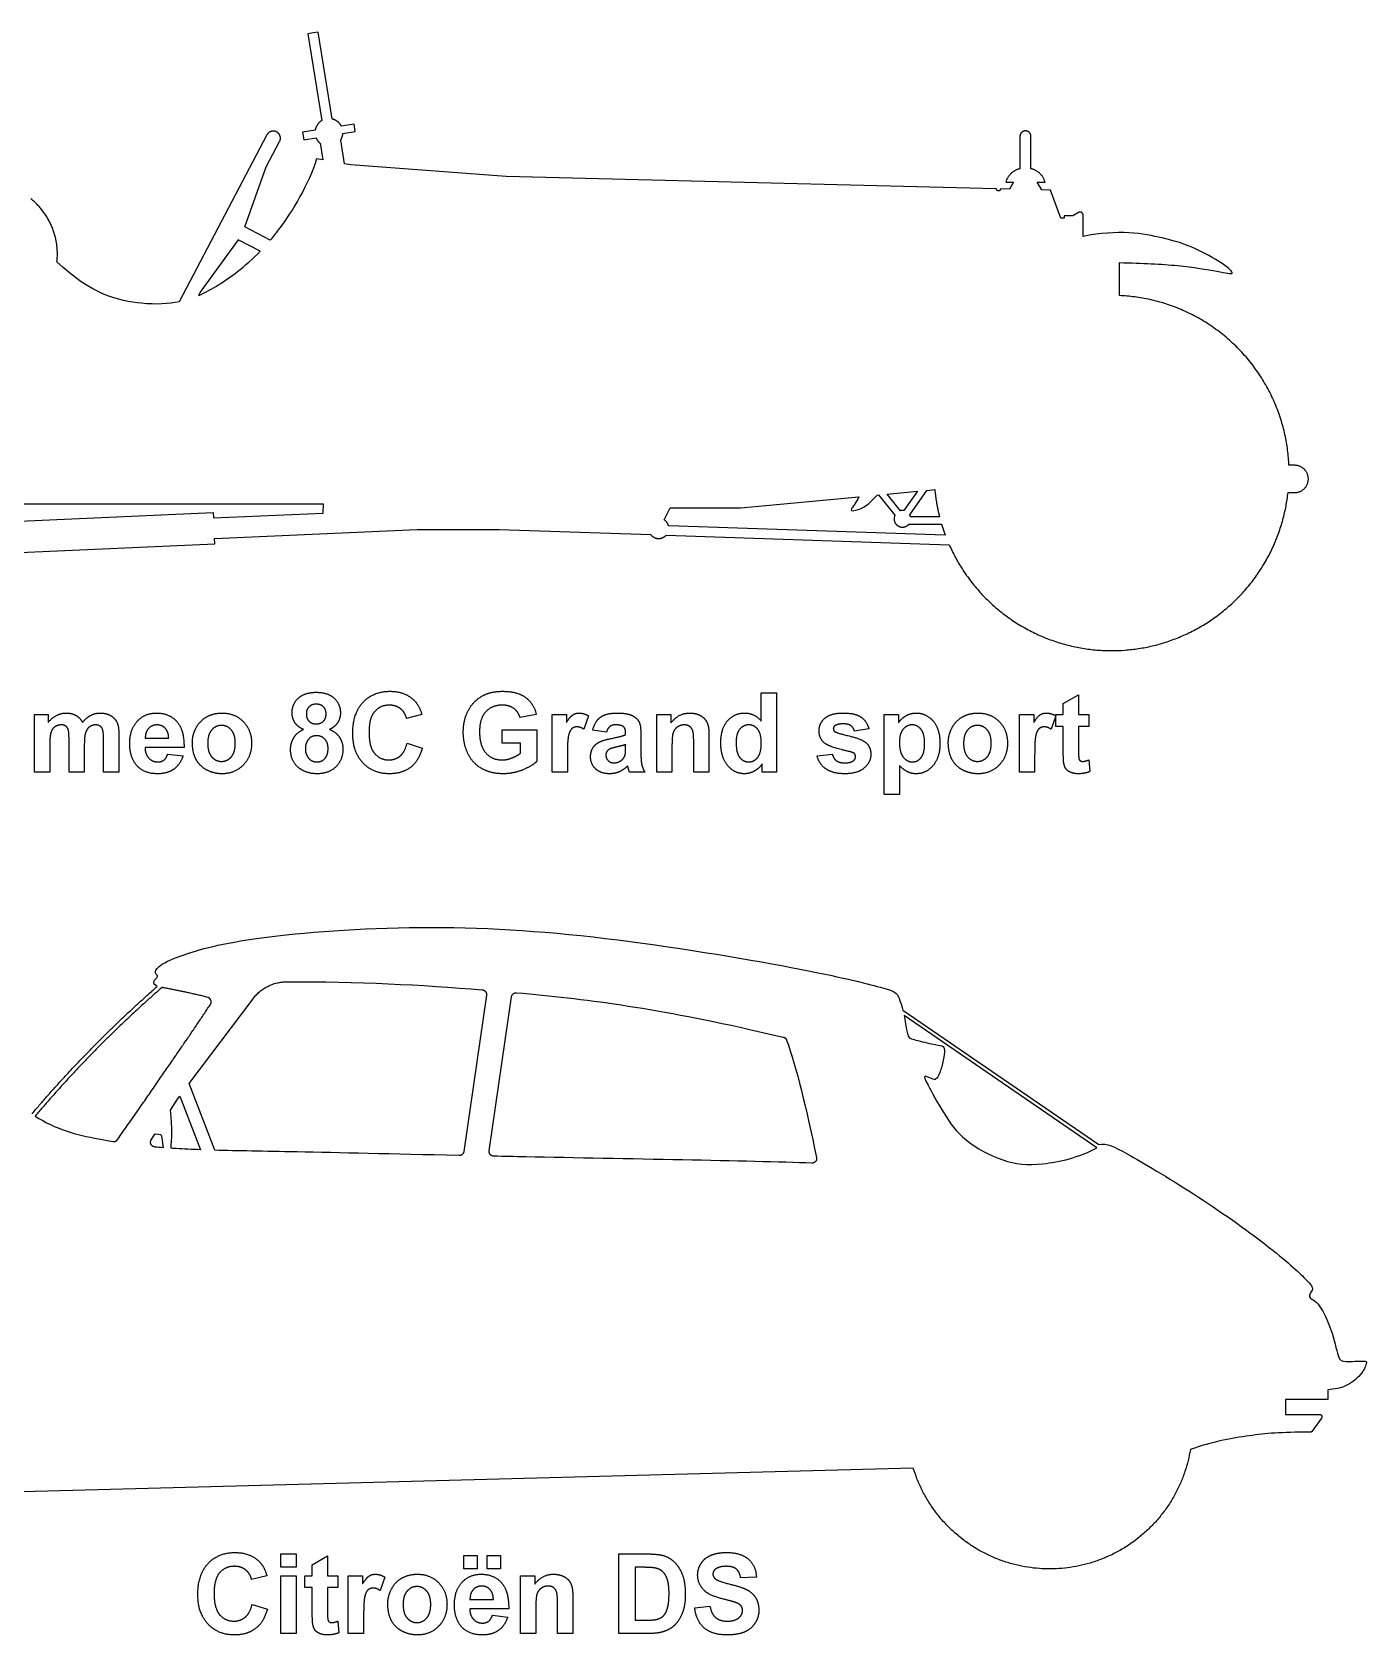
# Model space of a CAD drawing. Header units: millimetres. Extents: x -155 to 163, y -128 to 149.
# Drawn here: x 114.8 to 160.4, y 76.4 to 131.2 of the extents above; entities that cross this region are included whole.
import ezdxf

# ---------------------------------------------------------------- set-up
doc = ezdxf.new("R2010")
doc.units = ezdxf.units.MM
doc.header["$MEASUREMENT"] = 0
doc.layers.add('Layer 03', color=5, linetype='Continuous')

msp = doc.modelspace()

# ---------------------------------------------------------------- linework, layer by layer
at = {"layer": 'Layer 03'}
for p, q in [((124.376, 131.206), (124.2, 131.178)), ((124.2, 131.178), (124.674, 128.208)), ((124.552, 131.234), (124.376, 131.206)), ((125.026, 128.264), (124.552, 131.234)), ((122.8, 127.72), (119.794, 122.012)), ((124.449, 127.875), (124.015, 127.806)), ((124.015, 127.806), (124.056, 127.555)), ((125.777, 128.087), (125.343, 128.018)), ((125.396, 127.769), (125.817, 127.836)), ((125.817, 127.836), (125.777, 128.087)), ((122.773, 126.622), (123.232, 127.493)), ((124.056, 127.555), (124.477, 127.622)), ((124.618, 127.43), (124.708, 126.864)), ((125.451, 126.733), (125.322, 127.542)), ((148.556, 127.667), (148.556, 126.562)), ((148.933, 126.562), (148.933, 127.667)), ((122.048, 124.571), (122.773, 126.622)), ((124.708, 126.864), (124.499, 126.9)), ((125.67, 126.694), (125.451, 126.733)), ((130.978, 126.296), (125.67, 126.694)), ((147.748, 125.879), (130.978, 126.296)), ((148.075, 126.105), (148.339, 126.105)), ((148.339, 126.105), (148.199, 125.868)), ((149.307, 125.841), (149.151, 126.105)), ((149.151, 126.105), (149.414, 126.105)), ((148.199, 125.868), (147.896, 125.876)), ((149.606, 125.833), (149.307, 125.841)), ((149.954, 124.876), (149.606, 125.833)), ((150.564, 125.064), (150.36, 124.946)), ((150.72, 124.241), (150.72, 124.974)), ((122.91, 124.117), (122.048, 124.571)), ((150.068, 124.876), (149.954, 124.876)), ((150.36, 124.946), (150.068, 124.946)), ((150.068, 124.946), (150.068, 124.876)), ((121.818, 124.134), (120.537, 122.376)), ((122.57, 123.738), (121.818, 124.134)), ((151.963, 122.225), (151.965, 123.35)), ((120.537, 122.376), (120.459, 122.228)), ((157.954, 116.422), (157.758, 116.422)), ((124.729, 115.097), (108.422, 115.097)), ((124.727, 114.79), (124.729, 115.097)), ((139.006, 114.971), (143.044, 115.347)), ((143.668, 115.405), (143.713, 115.409)), ((143.713, 115.409), (144.279, 114.712)), ((144.013, 115.437), (145.047, 115.533)), ((144.473, 114.87), (144.013, 115.437)), ((145.047, 115.533), (144.584, 114.874)), ((144.789, 114.73), (145.374, 115.564)), ((145.374, 115.564), (145.645, 115.589)), ((157.727, 115.488), (157.954, 115.488)), ((110.84, 114.352), (120.963, 114.804)), ((120.963, 114.804), (120.971, 114.622)), ((120.971, 114.622), (124.727, 114.79)), ((136.381, 114.563), (136.588, 114.971)), ((136.588, 114.971), (139.006, 114.971)), ((145.805, 114.665), (144.815, 114.665)), ((121.003, 113.92), (127.941, 114.23)), ((127.941, 114.23), (130.739, 114.23)), ((130.739, 114.23), (135.925, 114.052)), ((136.457, 114.034), (146.138, 113.702)), ((146.003, 114.031), (136.535, 114.356)), ((144.764, 114.415), (145.874, 114.415)), ((110.888, 113.285), (121.011, 113.738)), ((121.011, 113.738), (121.003, 113.92)), ((139.709, 107.679), (139.709, 108.644)), ((139.709, 108.644), (140.232, 108.644)), ((140.232, 108.644), (140.232, 105.927)), ((150.039, 108.273), (150.562, 108.577)), ((150.562, 108.577), (150.562, 107.902)), ((150.039, 107.902), (150.039, 108.273)), ((114.847, 105.927), (114.847, 107.902)), ((114.847, 107.902), (115.32, 107.902)), ((115.32, 107.902), (115.32, 107.634)), ((128.097, 107.902), (127.574, 107.767)), ((132.013, 107.902), (131.456, 107.8)), ((132.553, 105.927), (132.553, 107.902)), ((132.553, 107.902), (133.042, 107.902)), ((133.042, 107.902), (133.042, 107.623)), ((133.802, 107.853), (133.641, 107.395)), ((136.131, 105.927), (136.131, 107.902)), ((136.131, 107.902), (136.62, 107.902)), ((136.62, 107.902), (136.62, 107.614)), ((143.389, 107.412), (142.899, 107.328)), ((143.912, 105.167), (143.912, 107.902)), ((143.912, 107.902), (144.401, 107.902)), ((144.401, 107.902), (144.401, 107.614)), ((148.536, 105.927), (148.536, 107.902)), ((148.536, 107.902), (149.026, 107.902)), ((149.026, 107.902), (149.026, 107.623)), ((149.785, 107.853), (149.625, 107.395)), ((149.785, 107.496), (149.785, 107.902)), ((149.785, 107.902), (150.039, 107.902)), ((150.039, 107.496), (149.785, 107.496)), ((150.039, 106.626), (150.039, 107.496)), ((150.562, 107.902), (150.916, 107.902)), ((150.916, 107.496), (150.562, 107.496)), ((150.562, 107.496), (150.562, 106.681)), ((150.916, 107.902), (150.916, 107.496)), ((115.371, 106.887), (115.371, 105.927)), ((116.029, 105.927), (116.029, 107.009)), ((116.552, 106.876), (116.552, 105.927)), ((117.21, 105.927), (117.21, 107.056)), ((117.734, 107.193), (117.734, 105.927)), ((118.637, 107.091), (119.438, 107.091)), ((127.591, 106.923), (128.114, 106.754)), ((130.848, 106.923), (130.848, 107.378)), ((130.848, 107.378), (132.03, 107.378)), ((131.473, 106.923), (130.848, 106.923)), ((131.473, 106.579), (131.473, 106.923)), ((132.03, 107.378), (132.03, 106.3)), ((134.409, 107.294), (133.937, 107.361)), ((135.068, 107.21), (135.068, 107.263)), ((135.068, 106.768), (135.068, 106.872)), ((135.591, 107.189), (135.591, 106.578)), ((137.397, 105.927), (137.397, 106.935)), ((137.92, 107.158), (137.92, 105.927)), ((119.962, 106.771), (118.628, 106.771)), ((119.405, 106.551), (119.928, 106.484)), ((133.076, 106.538), (133.076, 105.927)), ((136.654, 106.822), (136.654, 105.927)), ((141.616, 106.484), (142.14, 106.551)), ((149.06, 106.538), (149.06, 105.927)), ((150.908, 106.348), (150.95, 105.952)), ((115.371, 105.927), (114.847, 105.927)), ((116.552, 105.927), (116.029, 105.927)), ((117.734, 105.927), (117.21, 105.927)), ((133.076, 105.927), (132.553, 105.927)), ((135.726, 105.927), (135.203, 105.927)), ((136.654, 105.927), (136.131, 105.927)), ((137.92, 105.927), (137.397, 105.927)), ((139.743, 105.927), (139.743, 106.215)), ((140.232, 105.927), (139.743, 105.927)), ((144.435, 106.162), (144.435, 105.167)), ((149.06, 105.927), (148.536, 105.927)), ((144.435, 105.167), (143.912, 105.167)), ((119.235, 98.566), (119.209, 98.571)), ((120.139, 95.281), (122.322, 98.185)), ((130.308, 98.308), (129.533, 92.961)), ((130.403, 92.982), (131.167, 98.253)), ((144.547, 97.799), (151.257, 93.2)), ((151.182, 93.091), (144.591, 97.608)), ((139.301, 97.137), (140.46, 96.876)), ((119.738, 94.748), (119.817, 94.853)), ((119.817, 94.853), (120.525, 93.02)), ((121.018, 93.005), (120.139, 95.281)), ((119.498, 94.376), (119.738, 94.748)), ((118.844, 93.361), (118.976, 93.565)), ((159.092, 84.477), (157.636, 84.477)), ((157.636, 84.477), (157.636, 83.973)), ((159.092, 84.817), (159.092, 84.477)), ((157.636, 83.973), (158.806, 83.973)), ((158.871, 83.848), (158.558, 83.401)), ((144.908, 82.137), (109.821, 81.198)), ((123.27, 78.745), (123.27, 79.201)), ((123.27, 79.201), (123.793, 79.201)), ((123.793, 79.201), (123.793, 78.745)), ((124.35, 78.83), (124.873, 79.133)), ((124.873, 79.133), (124.873, 78.458)), ((129.532, 78.695), (129.532, 79.15)), ((129.532, 79.15), (129.988, 79.15)), ((129.988, 79.15), (129.988, 78.695)), ((130.333, 78.695), (130.333, 79.15)), ((130.333, 79.15), (130.789, 79.15)), ((130.789, 79.15), (130.789, 78.695)), ((134.832, 76.483), (134.832, 79.201)), ((134.832, 79.201), (135.835, 79.201)), ((122.797, 78.458), (122.274, 78.323)), ((123.793, 78.745), (123.27, 78.745)), ((123.27, 76.483), (123.27, 78.458)), ((123.27, 78.458), (123.793, 78.458)), ((123.793, 78.458), (123.793, 76.483)), ((124.097, 78.053), (124.097, 78.458)), ((124.097, 78.458), (124.35, 78.458)), ((124.35, 78.458), (124.35, 78.83)), ((124.873, 78.458), (125.228, 78.458)), ((125.228, 78.458), (125.228, 78.053)), ((125.582, 76.483), (125.582, 78.458)), ((125.582, 78.458), (126.072, 78.458)), ((126.072, 78.458), (126.072, 78.179)), ((126.831, 78.409), (126.671, 77.951)), ((129.988, 78.695), (129.532, 78.695)), ((130.789, 78.695), (130.333, 78.695)), ((131.473, 76.483), (131.473, 78.458)), ((131.473, 78.458), (131.962, 78.458)), ((131.962, 78.458), (131.962, 78.17)), ((135.636, 78.745), (135.389, 78.745)), ((135.389, 78.745), (135.389, 76.939)), ((139.541, 78.408), (139.001, 78.391)), ((124.35, 78.053), (124.097, 78.053)), ((124.35, 77.183), (124.35, 78.053)), ((125.228, 78.053), (124.873, 78.053)), ((124.873, 78.053), (124.873, 77.238)), ((122.291, 77.479), (122.814, 77.31)), ((131.068, 77.327), (129.734, 77.327)), ((129.744, 77.648), (130.545, 77.648)), ((131.996, 77.378), (131.996, 76.483)), ((132.739, 76.483), (132.739, 77.492)), ((133.262, 77.714), (133.262, 76.483)), ((137.431, 77.361), (137.954, 77.412)), ((125.219, 76.905), (125.262, 76.509)), ((126.106, 77.094), (126.106, 76.483)), ((130.511, 77.108), (131.034, 77.04)), ((135.389, 76.939), (135.799, 76.939)), ((123.793, 76.483), (123.27, 76.483)), ((126.106, 76.483), (125.582, 76.483)), ((131.996, 76.483), (131.473, 76.483)), ((133.262, 76.483), (132.739, 76.483)), ((135.864, 76.483), (134.832, 76.483))]:
    msp.add_line(p, q, dxfattribs=at)
for points, weights in [([(125.343, 128.018), (125.242, 128.215), (125.026, 128.264)], [1, 0.907035419889, 1]), ([(124.674, 128.208), (124.484, 128.094), (124.449, 127.875)], [1, 0.907035419889, 1]), ([(125.322, 127.542), (125.388, 127.646), (125.396, 127.769)], [1, 0.968208579283, 1]), ([(124.477, 127.622), (124.522, 127.508), (124.618, 127.43)], [1, 0.968208579282, 1]), ([(148.556, 126.562), (148.177, 126.48), (148.075, 126.105)], [1, 0.854234242443, 1]), ([(149.414, 126.105), (149.313, 126.48), (148.933, 126.562)], [1, 0.854234242443, 1]), ([(115.616, 123.384), (115.758, 124.704), (114.723, 125.535)], [1, 0.877022616604, 1]), ([(157.758, 116.422), (157.517, 121.976), (151.963, 122.225)], [1, 0.737625094565, 1]), ([(145.645, 115.589), (145.689, 115.121), (145.805, 114.665)], [1, 0.997018972968, 1]), ([(136.535, 114.356), (136.499, 114.49), (136.381, 114.563)], [1, 0.928980000604, 1]), ([(144.584, 114.874), (144.528, 114.883), (144.473, 114.87)], [1, 0.981141188193, 1]), ([(144.815, 114.665), (144.806, 114.699), (144.789, 114.73)], [1, 0.99255604427, 1]), ([(145.874, 114.415), (145.932, 114.221), (146.003, 114.031)], [1, 0.999443456986, 1]), ([(122.322, 98.185), (122.752, 98.758), (123.469, 98.763)], [1, 0.896143162024, 1]), ([(114.763, 94.25), (116.743, 96.59), (119.049, 98.608)], [1, 0.997214966444, 1]), ([(119.209, 98.571), (116.874, 96.537), (114.873, 94.174)], [1, 0.997138794149, 1]), ([(131.167, 98.253), (131.189, 98.404), (131.34, 98.39)], [1, 0.725911223169, 1]), ([(140.46, 96.876), (140.546, 96.856), (140.575, 96.773)], [1, 0.8753114062, 1]), ([(117.528, 93.301), (117.628, 93.284), (117.686, 93.367)], [1, 0.845477848783, 1]), ([(129.533, 92.961), (129.513, 92.821), (129.371, 92.824)], [1, 0.749038016133, 1]), ([(158.558, 83.401), (158.534, 83.367), (158.493, 83.367)], [1, 0.887245122111, 1])]:
    msp.add_rational_spline(points, weights, degree=2, dxfattribs=at)
for points, weights, knots in [([(123.232, 127.493), (123.346, 127.709), (123.13, 127.822), (122.914, 127.936), (122.8, 127.72)], [1, 0.707106781199, 1, 0.707106781199, 1], [1870.049369, 1870.049369, 1870.049369, 1871.660071, 1871.660071, 1873.270774, 1873.270774, 1873.270774]), ([(148.933, 127.667), (148.933, 127.856), (148.745, 127.856), (148.556, 127.856), (148.556, 127.667)], [1, 0.707106781187, 1, 0.707106781187, 1], [2527.270397, 2527.270397, 2527.270397, 2528.514375, 2528.514375, 2529.758352, 2529.758352, 2529.758352]), ([(147.896, 125.876), (147.895, 125.801), (147.82, 125.803), (147.746, 125.805), (147.748, 125.879)], [1, 0.707106781187, 1, 0.707106781187, 1], [2540.8696678, 2540.8696678, 2540.8696678, 2541.3599091, 2541.3599091, 2541.8501504, 2541.8501504, 2541.8501504]), ([(150.72, 124.974), (150.72, 125.034), (150.668, 125.064), (150.616, 125.094), (150.564, 125.064)], [1, 0.866025400304, 1, 0.866025400304, 1], [2507.8522641, 2507.8522641, 2507.8522641, 2508.3094431, 2508.3094431, 2508.7666221, 2508.7666221, 2508.7666221]), ([(157.954, 115.488), (158.422, 115.488), (158.422, 115.955), (158.422, 116.422), (157.954, 116.422)], [1, 0.707106848938, 1, 0.707106848938, 1], [2414.24851, 2414.24851, 2414.24851, 2417.331601, 2417.331601, 2420.414691, 2420.414691, 2420.414691]), ([(146.138, 113.702), (148.019, 109.448), (152.617, 110.157), (157.214, 110.865), (157.727, 115.488)], [1, 0.793875488507, 1, 0.793875488507, 1], [2346.569733, 2346.569733, 2346.569733, 2379.931176, 2379.931176, 2413.292619, 2413.292619, 2413.292619]), ([(144.279, 114.712), (144.172, 114.481), (144.389, 114.348), (144.606, 114.215), (144.764, 114.415)], [1, 0.746314688153, 1, 0.746314688153, 1], [545.580647, 545.580647, 545.580647, 547.33034, 547.33034, 549.080034, 549.080034, 549.080034]), ([(135.925, 114.052), (136.025, 113.925), (136.187, 113.919), (136.349, 113.914), (136.457, 114.034)], [1, 0.906411110763, 1, 0.906411110763, 1], [2303.316023, 2303.316023, 2303.316023, 2304.590262, 2304.590262, 2305.8645, 2305.8645, 2305.8645]), ([(120.865, 97.988), (120.911, 98.057), (120.881, 98.134), (120.852, 98.211), (120.772, 98.232)], [1, 0.888540731561, 1, 0.888540731561, 1], [325.639624, 325.639624, 325.639624, 326.592907, 326.592907, 327.54619, 327.54619, 327.54619]), ([(130.162, 98.491), (130.231, 98.485), (130.275, 98.431), (130.318, 98.377), (130.308, 98.308)], [1, 0.917710225831, 1, 0.917710225831, 1], [563.462251, 563.462251, 563.462251, 564.279288, 564.279288, 565.096326, 565.096326, 565.096326]), ([(118.964, 93.115), (118.874, 93.123), (118.835, 93.204), (118.795, 93.285), (118.844, 93.361)], [1, 0.87136803048, 1, 0.87136803048, 1], [-36.964195, -36.964195, -36.964195, -35.93857, -35.93857, -34.912945, -34.912945, -34.912945]), ([(130.558, 92.799), (130.486, 92.801), (130.44, 92.856), (130.393, 92.911), (130.403, 92.982)], [1, 0.911649575917, 1, 0.911649575917, 1], [336.085831, 336.085831, 336.085831, 336.932863, 336.932863, 337.779895, 337.779895, 337.779895]), ([(141.599, 92.756), (141.614, 92.679), (141.564, 92.62), (141.514, 92.561), (141.436, 92.564)], [1, 0.899540161251, 1, 0.899540161251, 1], [297.818074, 297.818074, 297.818074, 298.722235, 298.722235, 299.626397, 299.626397, 299.626397]), ([(158.806, 83.973), (158.854, 83.973), (158.877, 83.93), (158.899, 83.887), (158.871, 83.848)], [1, 0.854911870673, 1, 0.854911870673, 1], [3025.189684, 3025.189684, 3025.189684, 3025.735099, 3025.735099, 3026.280515, 3026.280515, 3026.280515]), ([(154.386, 82.772), (153.754, 78.96), (149.898, 78.701), (146.043, 78.443), (144.908, 82.137)], [1, 0.783945830768, 1, 0.783945830768, 1], [2062.128522, 2062.128522, 2062.128522, 2102.971031, 2102.971031, 2143.81354, 2143.81354, 2143.81354])]:
    msp.add_rational_spline(points, weights, degree=2, knots=knots, dxfattribs=at)
for points, knots in [([(124.499, 126.9), (124.232, 126.039), (123.578, 124.952), (123.001, 124.226), (122.91, 124.117)], [1840.841492, 1840.841492, 1840.841492, 1840.841492, 1850.783072, 1852.679148, 1852.679148, 1852.679148, 1852.679148]), ([(151.965, 123.35), (152.762, 123.335), (154.026, 123.275), (155.44, 123.034), (155.966, 122.914), (155.59, 123.275), (154.688, 123.787), (153.732, 124.175), (151.9, 124.501), (150.72, 124.241)], [2463.800715, 2463.800715, 2463.800715, 2463.800715, 2469.671559, 2475.542403, 2481.413247, 2487.284091, 2493.154934, 2499.025778, 2504.769939, 2504.769939, 2504.769939, 2504.769939]), ([(119.794, 122.012), (119.424, 121.933), (118.405, 121.881), (116.771, 122.261), (115.616, 123.384)], [1900.382138, 1900.382138, 1900.382138, 1900.382138, 1907.061954, 1917.003533, 1917.003533, 1917.003533, 1917.003533]), ([(120.459, 122.228), (120.921, 122.427), (121.642, 122.899), (122.307, 123.467), (122.57, 123.738)], [133.069864, 133.069864, 133.069864, 133.069864, 142.075457, 147.716966, 147.716966, 147.716966, 147.716966]), ([(119.049, 98.608), (118.939, 98.645), (118.905, 98.806), (119.059, 98.906), (119.073, 98.98), (118.959, 99.04), (119.006, 99.267), (119.702, 99.642), (121.987, 100.3), (128.032, 100.761), (134.177, 100.391), (141.502, 99.163), (144.187, 98.488), (144.358, 98.374), (144.494, 98.033), (144.547, 97.799)], [2691.762515, 2691.762515, 2691.762515, 2691.762515, 2704.967935, 2718.173355, 2731.378774, 2744.584194, 2757.789614, 2770.995033, 2784.200453, 2797.405872, 2810.611292, 2823.816712, 2837.022131, 2850.227551, 2860.977073, 2860.977073, 2860.977073, 2860.977073]), ([(114.873, 94.174), (115.547, 93.72), (116.441, 93.497), (117.364, 93.329), (117.528, 93.301)], [375.899463, 375.899463, 375.899463, 375.899463, 408.039416, 414.849786, 414.849786, 414.849786, 414.849786]), ([(118.976, 93.565), (119.172, 93.556), (119.197, 93.538), (119.209, 93.311), (119.251, 93.09)], [-33.394406, -33.394406, -33.394406, -33.394406, -31.270739, -29.147072, -29.147072, -29.147072, -29.147072]), ([(151.257, 93.2), (151.536, 93.253), (152.044, 92.996), (154.463, 91.586), (157.213, 89.646), (158.523, 88.441), (158.589, 88.255), (158.479, 88.124), (158.436, 87.982), (158.567, 87.894), (158.796, 87.763), (159.223, 86.91), (159.464, 85.812), (159.596, 85.768), (160.427, 85.812), (160.427, 85.757), (160.274, 85.331), (159.672, 84.883), (159.333, 84.839), (159.092, 84.817)], [2911.803456, 2911.803456, 2911.803456, 2911.803456, 2916.4285, 2921.871252, 2927.314004, 2932.756756, 2938.199508, 2943.64226, 2949.085012, 2954.527764, 2959.970516, 2965.413268, 2970.85602, 2976.298772, 2981.741524, 2987.184276, 2992.627028, 2998.06978, 3003.512531, 3003.512531, 3003.512531, 3003.512531]), ([(120.525, 93.02), (120.23, 93.031), (119.893, 93.046), (119.577, 93.066), (119.519, 93.07)], [115.977181, 115.977181, 115.977181, 115.977181, 124.545714, 126.4899, 126.4899, 126.4899, 126.4899]), ([(129.371, 92.824), (127.047, 92.874), (123.831, 92.953), (121.787, 92.983), (121.018, 93.005)], [427.782549, 427.782549, 427.782549, 427.782549, 453.751227, 474.46599, 474.46599, 474.46599, 474.46599]), ([(141.436, 92.564), (139.324, 92.638), (134.539, 92.718), (130.911, 92.792), (130.558, 92.799)], [299.626397, 299.626397, 299.626397, 299.626397, 332.425023, 336.085831, 336.085831, 336.085831, 336.085831]), ([(158.493, 83.367), (157.449, 83.365), (156.509, 83.282), (155.113, 83.036), (154.386, 82.772)], [2035.9325, 2035.9325, 2035.9325, 2035.9325, 2048.944737, 2062.128522, 2062.128522, 2062.128522, 2062.128522])]:
    msp.add_open_spline(points, degree=3, knots=knots, dxfattribs=at)
for points, degree in [([(143.044, 115.347), (142.947, 115.118), (142.725, 114.897), (142.831, 114.844), (143.211, 114.955), (143.51, 115.215), (143.668, 115.405)], 3), ([(123.873, 108.462), (124.088, 108.661), (124.485, 108.661)], 2), ([(124.485, 108.661), (124.878, 108.661), (125.095, 108.462)], 2), ([(126.085, 108.318), (126.436, 108.695), (127.007, 108.695)], 2), ([(127.007, 108.695), (127.507, 108.695), (127.818, 108.401)], 2), ([(129.692, 108.052), (129.869, 108.383), (130.211, 108.559)], 2), ([(130.211, 108.559), (130.472, 108.695), (130.86, 108.695)], 2), ([(130.86, 108.695), (131.364, 108.695), (131.648, 108.484)], 2), ([(123.658, 107.956), (123.658, 108.262), (123.873, 108.462)], 2), ([(124.24, 108.164), (124.147, 108.072), (124.147, 107.921)], 2), ([(124.489, 108.256), (124.332, 108.256), (124.24, 108.164)], 2), ([(124.731, 108.165), (124.639, 108.256), (124.489, 108.256)], 2), ([(124.822, 107.923), (124.822, 108.074), (124.731, 108.165)], 2), ([(125.095, 108.462), (125.312, 108.262), (125.312, 107.956)], 2), ([(125.734, 107.261), (125.734, 107.942), (126.085, 108.318)], 2), ([(126.484, 108.005), (126.291, 107.788), (126.291, 107.302)], 2), ([(126.986, 108.222), (126.677, 108.222), (126.484, 108.005)], 2), ([(127.368, 108.1), (127.211, 108.222), (126.986, 108.222)], 2), ([(127.574, 107.767), (127.524, 107.978), (127.368, 108.1)], 2), ([(127.818, 108.401), (128.004, 108.227), (128.097, 107.902)], 2), ([(129.515, 107.295), (129.515, 107.721), (129.692, 108.052)], 2), ([(130.282, 107.994), (130.072, 107.766), (130.072, 107.317)], 2), ([(130.849, 108.222), (130.493, 108.222), (130.282, 107.994)], 2), ([(131.242, 108.109), (131.084, 108.222), (130.849, 108.222)], 2), ([(131.456, 107.8), (131.399, 107.996), (131.242, 108.109)], 2), ([(131.648, 108.484), (131.931, 108.273), (132.013, 107.902)], 2), ([(115.32, 107.634), (115.578, 107.952), (115.934, 107.952)], 2), ([(115.547, 107.482), (115.453, 107.417), (115.412, 107.294)], 2), ([(115.761, 107.547), (115.642, 107.547), (115.547, 107.482)], 2), ([(115.917, 107.506), (115.859, 107.547), (115.761, 107.547)], 2), ([(116.002, 107.382), (115.974, 107.465), (115.917, 107.506)], 2), ([(115.934, 107.952), (116.123, 107.952), (116.262, 107.873)], 2), ([(116.262, 107.873), (116.402, 107.794), (116.491, 107.634)], 2), ([(116.491, 107.634), (116.62, 107.794), (116.77, 107.873)], 2), ([(116.732, 107.48), (116.637, 107.413), (116.594, 107.284)], 2), ([(116.936, 107.547), (116.828, 107.547), (116.732, 107.48)], 2), ([(116.77, 107.873), (116.92, 107.952), (117.09, 107.952)], 2), ([(117.157, 107.436), (117.085, 107.547), (116.936, 107.547)], 2), ([(117.09, 107.952), (117.306, 107.952), (117.456, 107.864)], 2), ([(117.21, 107.056), (117.21, 107.35), (117.157, 107.436)], 2), ([(117.456, 107.864), (117.606, 107.775), (117.68, 107.604)], 2), ([(117.68, 107.604), (117.734, 107.477), (117.734, 107.193)], 2), ([(118.105, 106.899), (118.105, 107.393), (118.363, 107.673)], 2), ([(118.363, 107.673), (118.622, 107.952), (119.016, 107.952)], 2), ([(118.75, 107.424), (118.636, 107.302), (118.637, 107.091)], 2), ([(119.04, 107.547), (118.864, 107.547), (118.75, 107.424)], 2), ([(119.016, 107.952), (119.46, 107.952), (119.716, 107.661)], 2), ([(119.318, 107.431), (119.204, 107.547), (119.04, 107.547)], 2), ([(119.438, 107.091), (119.433, 107.315), (119.318, 107.431)], 2), ([(119.716, 107.661), (119.973, 107.371), (119.962, 106.771)], 2), ([(120.248, 106.942), (120.248, 107.204), (120.376, 107.449)], 2), ([(120.376, 107.449), (120.503, 107.694), (120.737, 107.823)], 2), ([(120.737, 107.823), (120.971, 107.952), (121.259, 107.952)], 2), ([(121.245, 107.53), (121.045, 107.53), (120.908, 107.371)], 2), ([(121.581, 107.371), (121.446, 107.53), (121.245, 107.53)], 2), ([(121.259, 107.952), (121.705, 107.952), (121.989, 107.659)], 2), ([(121.989, 107.659), (122.274, 107.367), (122.274, 106.92)], 2), ([(123.752, 107.628), (123.658, 107.778), (123.658, 107.956)], 2), ([(124.053, 107.392), (123.846, 107.477), (123.752, 107.628)], 2), ([(124.147, 107.921), (124.147, 107.761), (124.239, 107.671)], 2), ([(124.239, 107.671), (124.331, 107.581), (124.483, 107.581)], 2), ([(124.483, 107.581), (124.637, 107.581), (124.73, 107.672)], 2), ([(124.73, 107.672), (124.822, 107.763), (124.822, 107.923)], 2), ([(125.215, 107.618), (125.118, 107.47), (124.943, 107.392)], 2), ([(125.312, 107.956), (125.312, 107.767), (125.215, 107.618)], 2), ([(133.042, 107.623), (133.161, 107.82), (133.257, 107.886)], 2), ([(133.231, 107.419), (133.159, 107.359), (133.118, 107.2)], 2), ([(133.408, 107.48), (133.304, 107.48), (133.231, 107.419)], 2), ([(133.257, 107.886), (133.352, 107.952), (133.473, 107.952)], 2), ([(133.641, 107.395), (133.516, 107.48), (133.408, 107.48)], 2), ([(133.473, 107.952), (133.644, 107.952), (133.802, 107.853)], 2), ([(133.937, 107.361), (134.015, 107.663), (134.207, 107.807)], 2), ([(134.207, 107.807), (134.398, 107.952), (134.776, 107.952)], 2), ([(134.528, 107.491), (134.455, 107.435), (134.409, 107.294)], 2), ([(134.733, 107.547), (134.602, 107.547), (134.528, 107.491)], 2), ([(134.998, 107.482), (134.928, 107.547), (134.733, 107.547)], 2), ([(134.776, 107.952), (135.119, 107.952), (135.286, 107.869)], 2), ([(135.068, 107.263), (135.068, 107.416), (134.998, 107.482)], 2), ([(135.286, 107.869), (135.454, 107.786), (135.522, 107.659)], 2), ([(135.522, 107.659), (135.591, 107.531), (135.591, 107.189)], 2), ([(136.62, 107.614), (136.876, 107.952), (137.264, 107.952)], 2), ([(136.839, 107.473), (136.733, 107.398), (136.693, 107.276)], 2), ([(137.079, 107.547), (136.945, 107.547), (136.839, 107.473)], 2), ([(137.257, 107.495), (137.183, 107.547), (137.079, 107.547)], 2), ([(137.364, 107.349), (137.331, 107.443), (137.257, 107.495)], 2), ([(137.264, 107.952), (137.435, 107.952), (137.576, 107.89)], 2), ([(137.576, 107.89), (137.718, 107.827), (137.79, 107.73)], 2), ([(137.79, 107.73), (137.863, 107.633), (137.892, 107.51)], 2), ([(137.892, 107.51), (137.92, 107.387), (137.92, 107.158)], 2), ([(138.325, 106.922), (138.325, 107.427), (138.558, 107.689)], 2), ([(138.558, 107.689), (138.79, 107.952), (139.145, 107.952)], 2), ([(139.279, 107.547), (139.096, 107.547), (138.972, 107.398)], 2), ([(139.145, 107.952), (139.471, 107.952), (139.709, 107.679)], 2), ([(139.588, 107.396), (139.467, 107.547), (139.279, 107.547)], 2), ([(141.684, 107.341), (141.684, 107.6), (141.887, 107.776)], 2), ([(141.887, 107.776), (142.089, 107.952), (142.515, 107.952)], 2), ([(142.233, 107.522), (142.173, 107.481), (142.173, 107.414)], 2), ([(142.173, 107.414), (142.173, 107.358), (142.225, 107.318)], 2), ([(142.528, 107.581), (142.322, 107.581), (142.233, 107.522)], 2), ([(142.515, 107.952), (142.92, 107.952), (143.117, 107.816)], 2), ([(142.779, 107.516), (142.691, 107.581), (142.528, 107.581)], 2), ([(142.899, 107.328), (142.867, 107.45), (142.779, 107.516)], 2), ([(143.117, 107.816), (143.314, 107.679), (143.389, 107.412)], 2), ([(144.401, 107.614), (144.495, 107.761), (144.654, 107.857)], 2), ([(144.871, 107.547), (144.683, 107.547), (144.559, 107.396)], 2), ([(144.654, 107.857), (144.814, 107.952), (145.008, 107.952)], 2), ([(145.174, 107.393), (145.051, 107.547), (144.871, 107.547)], 2), ([(145.008, 107.952), (145.346, 107.952), (145.583, 107.681)], 2), ([(145.583, 107.681), (145.819, 107.41), (145.819, 106.925)], 2), ([(146.106, 106.942), (146.106, 107.204), (146.234, 107.449)], 2), ([(146.234, 107.449), (146.361, 107.694), (146.595, 107.823)], 2), ([(146.595, 107.823), (146.829, 107.952), (147.117, 107.952)], 2), ([(147.103, 107.53), (146.902, 107.53), (146.766, 107.371)], 2), ([(147.439, 107.371), (147.303, 107.53), (147.103, 107.53)], 2), ([(147.117, 107.952), (147.562, 107.952), (147.847, 107.659)], 2), ([(147.847, 107.659), (148.131, 107.367), (148.131, 106.92)], 2), ([(149.026, 107.623), (149.145, 107.82), (149.24, 107.886)], 2), ([(149.215, 107.419), (149.143, 107.359), (149.101, 107.2)], 2), ([(149.392, 107.48), (149.288, 107.48), (149.215, 107.419)], 2), ([(149.24, 107.886), (149.336, 107.952), (149.456, 107.952)], 2), ([(149.625, 107.395), (149.5, 107.48), (149.392, 107.48)], 2), ([(149.456, 107.952), (149.627, 107.952), (149.785, 107.853)], 2), ([(115.412, 107.294), (115.371, 107.171), (115.371, 106.887)], 2), ([(116.029, 107.009), (116.029, 107.298), (116.002, 107.382)], 2), ([(116.594, 107.284), (116.552, 107.155), (116.552, 106.876)], 2), ([(118.301, 106.215), (118.105, 106.486), (118.105, 106.899)], 2), ([(120.376, 106.362), (120.248, 106.6), (120.248, 106.942)], 2), ([(120.908, 107.371), (120.772, 107.213), (120.772, 106.914)], 2), ([(120.772, 106.914), (120.772, 106.616), (120.908, 106.457)], 2), ([(121.717, 106.918), (121.717, 107.213), (121.581, 107.371)], 2), ([(121.581, 106.457), (121.717, 106.616), (121.717, 106.918)], 2), ([(122.274, 106.92), (122.274, 106.469), (121.987, 106.173)], 2), ([(123.607, 106.702), (123.607, 106.922), (123.715, 107.107)], 2), ([(123.715, 107.107), (123.822, 107.292), (124.053, 107.392)], 2), ([(124.209, 107.041), (124.114, 106.906), (124.114, 106.749)], 2), ([(124.501, 107.176), (124.305, 107.176), (124.209, 107.041)], 2), ([(124.78, 107.057), (124.67, 107.176), (124.501, 107.176)], 2), ([(124.89, 106.743), (124.89, 106.938), (124.78, 107.057)], 2), ([(124.943, 107.392), (125.165, 107.301), (125.281, 107.126)], 2), ([(125.281, 107.126), (125.396, 106.952), (125.396, 106.724)], 2), ([(126.084, 106.247), (125.734, 106.618), (125.734, 107.261)], 2), ([(126.291, 107.302), (126.291, 106.787), (126.481, 106.568)], 2), ([(127.359, 106.487), (127.52, 106.626), (127.591, 106.923)], 2), ([(129.672, 106.569), (129.515, 106.903), (129.515, 107.295)], 2), ([(130.072, 107.317), (130.072, 106.833), (130.284, 106.591)], 2), ([(133.118, 107.2), (133.076, 107.042), (133.076, 106.538)], 2), ([(133.947, 106.759), (134.025, 106.89), (134.166, 106.959)], 2), ([(134.166, 106.959), (134.307, 107.029), (134.572, 107.081)], 2), ([(134.572, 107.081), (134.93, 107.15), (135.068, 107.21)], 2), ([(135.068, 106.872), (134.971, 106.838), (134.763, 106.792)], 2), ([(136.693, 107.276), (136.654, 107.153), (136.654, 106.822)], 2), ([(137.397, 106.935), (137.397, 107.255), (137.364, 107.349)], 2), ([(138.564, 106.152), (138.325, 106.428), (138.325, 106.922)], 2), ([(138.972, 107.398), (138.848, 107.248), (138.848, 106.951)], 2), ([(138.848, 106.951), (138.848, 106.631), (138.934, 106.488)], 2), ([(139.585, 106.436), (139.709, 106.592), (139.709, 106.9)], 2), ([(139.709, 106.9), (139.709, 107.244), (139.588, 107.396)], 2), ([(141.918, 106.893), (141.684, 107.054), (141.684, 107.341)], 2), ([(142.721, 106.635), (142.088, 106.777), (141.918, 106.893)], 2), ([(142.225, 107.318), (142.296, 107.265), (142.712, 107.169)], 2), ([(142.712, 107.169), (143.128, 107.072), (143.293, 106.934)], 2), ([(143.293, 106.934), (143.456, 106.793), (143.456, 106.543)], 2), ([(144.559, 107.396), (144.435, 107.244), (144.435, 106.947)], 2), ([(144.435, 106.947), (144.435, 106.607), (144.565, 106.444)], 2), ([(145.296, 106.921), (145.296, 107.239), (145.174, 107.393)], 2), ([(145.177, 106.431), (145.296, 106.58), (145.296, 106.921)], 2), ([(145.819, 106.925), (145.819, 106.428), (145.581, 106.152)], 2), ([(146.234, 106.362), (146.106, 106.6), (146.106, 106.942)], 2), ([(146.766, 107.371), (146.629, 107.213), (146.629, 106.914)], 2), ([(146.629, 106.914), (146.629, 106.616), (146.766, 106.457)], 2), ([(147.574, 106.918), (147.574, 107.213), (147.439, 107.371)], 2), ([(147.439, 106.457), (147.574, 106.616), (147.574, 106.918)], 2), ([(148.131, 106.92), (148.131, 106.469), (147.844, 106.173)], 2), ([(149.101, 107.2), (149.06, 107.042), (149.06, 106.538)], 2), ([(118.628, 106.771), (118.634, 106.539), (118.757, 106.41)], 2), ([(118.757, 106.41), (118.881, 106.281), (119.065, 106.281)], 2), ([(119.065, 106.281), (119.19, 106.281), (119.275, 106.345)], 2), ([(119.275, 106.345), (119.361, 106.409), (119.405, 106.551)], 2), ([(119.928, 106.484), (119.827, 106.187), (119.61, 106.031)], 2), ([(120.748, 106), (120.503, 106.123), (120.376, 106.362)], 2), ([(120.908, 106.457), (121.045, 106.298), (121.245, 106.298)], 2), ([(121.245, 106.298), (121.446, 106.298), (121.581, 106.457)], 2), ([(123.899, 106.071), (123.607, 106.301), (123.607, 106.702)], 2), ([(124.114, 106.749), (124.114, 106.528), (124.227, 106.405)], 2), ([(124.227, 106.405), (124.34, 106.281), (124.508, 106.281)], 2), ([(124.508, 106.281), (124.673, 106.281), (124.782, 106.4)], 2), ([(124.782, 106.4), (124.89, 106.519), (124.89, 106.743)], 2), ([(125.396, 106.724), (125.396, 106.347), (125.156, 106.112)], 2), ([(126.481, 106.568), (126.67, 106.349), (126.974, 106.349)], 2), ([(126.974, 106.349), (127.198, 106.349), (127.359, 106.487)], 2), ([(128.114, 106.754), (127.991, 106.308), (127.705, 106.092)], 2), ([(130.144, 106.056), (129.83, 106.235), (129.672, 106.569)], 2), ([(130.284, 106.591), (130.495, 106.349), (130.839, 106.349)], 2), ([(130.839, 106.349), (131.009, 106.349), (131.179, 106.416)], 2), ([(131.179, 106.416), (131.35, 106.483), (131.473, 106.579)], 2), ([(133.869, 106.46), (133.869, 106.627), (133.947, 106.759)], 2), ([(134.044, 106.042), (133.869, 106.207), (133.869, 106.46)], 2), ([(134.491, 106.701), (134.392, 106.629), (134.392, 106.517)], 2), ([(134.392, 106.517), (134.392, 106.407), (134.471, 106.327)], 2), ([(134.471, 106.327), (134.549, 106.247), (134.67, 106.247)], 2), ([(134.763, 106.792), (134.555, 106.746), (134.491, 106.701)], 2), ([(134.67, 106.247), (134.806, 106.247), (134.929, 106.34)], 2), ([(134.929, 106.34), (135.02, 106.411), (135.048, 106.513)], 2), ([(135.048, 106.513), (135.068, 106.58), (135.068, 106.768)], 2), ([(135.591, 106.578), (135.591, 106.317), (135.619, 106.192)], 2), ([(138.934, 106.488), (139.059, 106.281), (139.282, 106.281)], 2), ([(139.282, 106.281), (139.46, 106.281), (139.585, 106.436)], 2), ([(141.923, 106.04), (141.689, 106.203), (141.616, 106.484)], 2), ([(142.14, 106.551), (142.173, 106.402), (142.275, 106.325)], 2), ([(142.275, 106.325), (142.377, 106.247), (142.56, 106.247)], 2), ([(142.56, 106.247), (142.762, 106.247), (142.864, 106.323)], 2), ([(142.896, 106.565), (142.857, 106.603), (142.721, 106.635)], 2), ([(142.864, 106.323), (142.933, 106.376), (142.933, 106.465)], 2), ([(142.933, 106.465), (142.933, 106.525), (142.896, 106.565)], 2), ([(143.456, 106.543), (143.456, 106.269), (143.23, 106.073)], 2), ([(144.565, 106.444), (144.694, 106.281), (144.88, 106.281)], 2), ([(144.88, 106.281), (145.059, 106.281), (145.177, 106.431)], 2), ([(146.606, 106), (146.361, 106.123), (146.234, 106.362)], 2), ([(146.766, 106.457), (146.902, 106.298), (147.103, 106.298)], 2), ([(147.103, 106.298), (147.303, 106.298), (147.439, 106.457)], 2), ([(150.055, 106.254), (150.039, 106.346), (150.039, 106.626)], 2), ([(150.562, 106.681), (150.562, 106.433), (150.572, 106.392)], 2), ([(150.572, 106.392), (150.582, 106.351), (150.617, 106.325)], 2), ([(150.617, 106.325), (150.652, 106.298), (150.703, 106.298)], 2), ([(150.703, 106.298), (150.774, 106.298), (150.908, 106.348)], 2), ([(119.066, 105.876), (118.549, 105.876), (118.301, 106.215)], 2), ([(119.61, 106.031), (119.392, 105.876), (119.066, 105.876)], 2), ([(121.263, 105.876), (120.993, 105.876), (120.748, 106)], 2), ([(121.987, 106.173), (121.699, 105.876), (121.263, 105.876)], 2), ([(124.517, 105.876), (124.146, 105.876), (123.899, 106.071)], 2), ([(125.156, 106.112), (124.916, 105.876), (124.517, 105.876)], 2), ([(126.979, 105.876), (126.435, 105.876), (126.084, 106.247)], 2), ([(127.705, 106.092), (127.419, 105.876), (126.979, 105.876)], 2), ([(130.879, 105.876), (130.457, 105.876), (130.144, 106.056)], 2), ([(131.535, 106.004), (131.211, 105.876), (130.879, 105.876)], 2), ([(132.03, 106.3), (131.859, 106.132), (131.535, 106.004)], 2), ([(134.524, 105.876), (134.22, 105.876), (134.044, 106.042)], 2), ([(134.848, 105.942), (134.696, 105.876), (134.524, 105.876)], 2), ([(135.134, 106.141), (135.001, 106.009), (134.848, 105.942)], 2), ([(135.153, 106.08), (135.14, 106.126), (135.134, 106.141)], 2), ([(135.203, 105.927), (135.182, 105.978), (135.153, 106.08)], 2), ([(135.619, 106.192), (135.648, 106.068), (135.726, 105.927)], 2), ([(139.136, 105.876), (138.802, 105.876), (138.564, 106.152)], 2), ([(139.462, 105.961), (139.301, 105.876), (139.136, 105.876)], 2), ([(139.743, 106.215), (139.624, 106.047), (139.462, 105.961)], 2), ([(142.56, 105.876), (142.158, 105.876), (141.923, 106.04)], 2), ([(143.23, 106.073), (143.004, 105.876), (142.56, 105.876)], 2), ([(144.711, 105.941), (144.58, 106.005), (144.435, 106.162)], 2), ([(145.003, 105.876), (144.842, 105.876), (144.711, 105.941)], 2), ([(145.581, 106.152), (145.343, 105.876), (145.003, 105.876)], 2), ([(147.121, 105.876), (146.851, 105.876), (146.606, 106)], 2), ([(147.844, 106.173), (147.557, 105.876), (147.121, 105.876)], 2), ([(150.128, 106.048), (150.075, 106.124), (150.055, 106.254)], 2), ([(150.292, 105.924), (150.18, 105.972), (150.128, 106.048)], 2), ([(150.543, 105.876), (150.404, 105.876), (150.292, 105.924)], 2), ([(150.95, 105.952), (150.77, 105.876), (150.543, 105.876)], 2), ([(123.469, 98.763), (125.895, 98.779), (128.094, 98.658), (130.162, 98.491)], 3), ([(120.772, 98.232), (120.094, 98.405), (119.235, 98.566)], 2), ([(131.34, 98.39), (133.663, 98.18), (135.897, 97.904), (139.301, 97.137)], 3), ([(117.686, 93.367), (119.788, 96.367), (120.865, 97.988)], 2), ([(144.591, 97.608), (144.696, 97.016), (144.75, 96.854), (144.812, 96.815), (145.616, 96.614), (145.925, 96.584), (145.995, 96.475), (145.949, 96.097), (145.817, 95.617), (145.678, 95.401), (145.57, 95.439), (145.237, 95.579), (145.323, 95.385), (145.949, 94.241), (146.575, 93.337), (148.02, 92.563), (149.188, 92.447), (150.592, 92.756), (151.182, 93.091)], 3), ([(140.575, 96.773), (140.905, 95.841), (141.255, 94.432), (141.599, 92.756)], 3), ([(119.519, 93.07), (119.541, 93.378), (119.572, 93.734), (119.498, 94.376)], 3), ([(119.251, 93.09), (119.153, 93.098), (119.058, 93.106), (118.964, 93.115)], 3), ([(120.785, 78.875), (121.136, 79.251), (121.708, 79.251)], 2), ([(121.708, 79.251), (122.207, 79.251), (122.519, 78.957)], 2), ([(122.519, 78.957), (122.705, 78.784), (122.797, 78.458)], 2), ([(135.835, 79.201), (136.174, 79.201), (136.352, 79.149)], 2), ([(136.352, 79.149), (136.591, 79.078), (136.762, 78.899)], 2), ([(137.648, 78.878), (137.765, 79.061), (137.984, 79.156)], 2), ([(137.984, 79.156), (138.202, 79.251), (138.512, 79.251)], 2), ([(138.512, 79.251), (139.017, 79.251), (139.272, 79.022)], 2), ([(139.272, 79.022), (139.528, 78.792), (139.541, 78.408)], 2), ([(120.434, 77.818), (120.434, 78.499), (120.785, 78.875)], 2), ([(121.184, 78.562), (120.991, 78.345), (120.991, 77.859)], 2), ([(121.687, 78.779), (121.377, 78.779), (121.184, 78.562)], 2), ([(122.068, 78.657), (121.911, 78.779), (121.687, 78.779)], 2), ([(122.274, 78.323), (122.225, 78.534), (122.068, 78.657)], 2), ([(126.072, 78.179), (126.191, 78.377), (126.286, 78.443)], 2), ([(126.286, 78.443), (126.381, 78.509), (126.502, 78.509)], 2), ([(126.502, 78.509), (126.673, 78.509), (126.831, 78.409)], 2), ([(127.06, 78.006), (127.188, 78.251), (127.421, 78.38)], 2), ([(127.421, 78.38), (127.655, 78.509), (127.943, 78.509)], 2), ([(127.943, 78.509), (128.389, 78.509), (128.673, 78.216)], 2), ([(129.469, 78.229), (129.728, 78.509), (130.123, 78.509)], 2), ([(130.123, 78.509), (130.566, 78.509), (130.823, 78.218)], 2), ([(131.962, 78.17), (132.218, 78.509), (132.606, 78.509)], 2), ([(132.606, 78.509), (132.777, 78.509), (132.918, 78.446)], 2), ([(132.918, 78.446), (133.06, 78.384), (133.132, 78.287)], 2), ([(136.087, 78.719), (135.972, 78.745), (135.636, 78.745)], 2), ([(136.341, 78.591), (136.241, 78.686), (136.087, 78.719)], 2), ([(136.497, 78.327), (136.442, 78.496), (136.341, 78.591)], 2), ([(136.762, 78.899), (136.932, 78.719), (137.021, 78.459)], 2), ([(137.021, 78.459), (137.11, 78.198), (137.11, 77.816)], 2), ([(137.532, 78.487), (137.532, 78.696), (137.648, 78.878)], 2), ([(137.778, 77.935), (137.532, 78.162), (137.532, 78.487)], 2), ([(138.141, 78.682), (138.055, 78.619), (138.055, 78.515)], 2), ([(138.055, 78.515), (138.055, 78.419), (138.136, 78.351)], 2), ([(138.51, 78.779), (138.274, 78.779), (138.141, 78.682)], 2), ([(138.852, 78.688), (138.738, 78.779), (138.51, 78.779)], 2), ([(139.001, 78.391), (138.966, 78.598), (138.852, 78.688)], 2), ([(120.991, 77.859), (120.991, 77.343), (121.181, 77.124)], 2), ([(126.261, 77.976), (126.189, 77.915), (126.147, 77.757)], 2), ([(126.438, 78.036), (126.333, 78.036), (126.261, 77.976)], 2), ([(126.671, 77.951), (126.545, 78.036), (126.438, 78.036)], 2), ([(126.933, 77.499), (126.933, 77.761), (127.06, 78.006)], 2), ([(127.592, 77.928), (127.456, 77.769), (127.456, 77.471)], 2), ([(127.929, 78.087), (127.729, 78.087), (127.592, 77.928)], 2), ([(128.265, 77.928), (128.13, 78.087), (127.929, 78.087)], 2), ([(128.401, 77.475), (128.401, 77.769), (128.265, 77.928)], 2), ([(128.673, 78.216), (128.958, 77.923), (128.958, 77.476)], 2), ([(129.211, 77.456), (129.211, 77.95), (129.469, 78.229)], 2), ([(129.856, 77.981), (129.742, 77.859), (129.744, 77.648)], 2), ([(130.146, 78.104), (129.97, 78.104), (129.856, 77.981)], 2), ([(130.424, 77.988), (130.31, 78.104), (130.146, 78.104)], 2), ([(130.545, 77.648), (130.539, 77.871), (130.424, 77.988)], 2), ([(130.823, 78.218), (131.079, 77.927), (131.068, 77.327)], 2), ([(132.035, 77.832), (131.996, 77.71), (131.996, 77.378)], 2), ([(132.181, 78.029), (132.075, 77.955), (132.035, 77.832)], 2), ([(132.42, 78.104), (132.287, 78.104), (132.181, 78.029)], 2), ([(132.599, 78.052), (132.525, 78.104), (132.42, 78.104)], 2), ([(132.706, 77.906), (132.673, 78), (132.599, 78.052)], 2), ([(132.739, 77.492), (132.739, 77.812), (132.706, 77.906)], 2), ([(133.132, 78.287), (133.205, 78.19), (133.233, 78.067)], 2), ([(133.233, 78.067), (133.262, 77.944), (133.262, 77.714)], 2), ([(136.553, 77.841), (136.553, 78.157), (136.497, 78.327)], 2), ([(136.497, 77.342), (136.553, 77.525), (136.553, 77.841)], 2), ([(138.387, 77.665), (137.953, 77.774), (137.778, 77.935)], 2), ([(138.136, 78.351), (138.239, 78.265), (138.635, 78.17)], 2), ([(138.635, 78.17), (139.031, 78.076), (139.221, 77.975)], 2), ([(139.221, 77.975), (139.41, 77.875), (139.518, 77.7)], 2), ([(120.785, 76.804), (120.434, 77.175), (120.434, 77.818)], 2), ([(122.06, 77.044), (122.221, 77.182), (122.291, 77.479)], 2), ([(122.814, 77.31), (122.691, 76.865), (122.405, 76.649)], 2), ([(126.147, 77.757), (126.106, 77.599), (126.106, 77.094)], 2), ([(127.06, 76.918), (126.933, 77.157), (126.933, 77.499)], 2), ([(127.456, 77.471), (127.456, 77.172), (127.592, 77.014)], 2), ([(128.265, 77.014), (128.401, 77.172), (128.401, 77.475)], 2), ([(128.958, 77.476), (128.958, 77.026), (128.671, 76.729)], 2), ([(129.407, 76.771), (129.211, 77.043), (129.211, 77.456)], 2), ([(129.734, 77.327), (129.74, 77.096), (129.863, 76.967)], 2), ([(136.353, 77.079), (136.442, 77.159), (136.497, 77.342)], 2), ([(137.11, 77.816), (137.11, 77.481), (137.027, 77.238)], 2), ([(137.758, 76.67), (137.484, 76.907), (137.431, 77.361)], 2), ([(137.954, 77.412), (138.002, 77.15), (138.147, 77.028)], 2), ([(138.819, 77.547), (138.724, 77.58), (138.387, 77.665)], 2), ([(139.013, 77.432), (138.957, 77.498), (138.819, 77.547)], 2), ([(138.935, 77.015), (139.068, 77.125), (139.068, 77.271)], 2), ([(139.068, 77.271), (139.068, 77.366), (139.013, 77.432)], 2), ([(139.518, 77.7), (139.625, 77.526), (139.625, 77.269)], 2), ([(121.679, 76.433), (121.135, 76.433), (120.785, 76.804)], 2), ([(121.181, 77.124), (121.371, 76.905), (121.674, 76.905)], 2), ([(121.674, 76.905), (121.898, 76.905), (122.06, 77.044)], 2), ([(124.367, 76.811), (124.35, 76.903), (124.35, 77.183)], 2), ([(124.439, 76.605), (124.387, 76.681), (124.367, 76.811)], 2), ([(124.873, 77.238), (124.873, 76.99), (124.883, 76.949)], 2), ([(124.883, 76.949), (124.893, 76.908), (124.929, 76.881)], 2), ([(124.929, 76.881), (124.964, 76.855), (125.015, 76.855)], 2), ([(125.015, 76.855), (125.085, 76.855), (125.219, 76.905)], 2), ([(127.432, 76.556), (127.188, 76.68), (127.06, 76.918)], 2), ([(127.592, 77.014), (127.729, 76.855), (127.929, 76.855)], 2), ([(127.929, 76.855), (128.13, 76.855), (128.265, 77.014)], 2), ([(128.671, 76.729), (128.383, 76.433), (127.947, 76.433)], 2), ([(130.172, 76.433), (129.655, 76.433), (129.407, 76.771)], 2), ([(129.863, 76.967), (129.987, 76.838), (130.171, 76.838)], 2), ([(130.171, 76.838), (130.296, 76.838), (130.382, 76.902)], 2), ([(130.382, 76.902), (130.467, 76.966), (130.511, 77.108)], 2), ([(131.034, 77.04), (130.933, 76.743), (130.716, 76.588)], 2), ([(135.799, 76.939), (136.029, 76.939), (136.132, 76.965)], 2), ([(136.132, 76.965), (136.265, 76.999), (136.353, 77.079)], 2), ([(136.736, 76.758), (136.593, 76.619), (136.35, 76.541)], 2), ([(137.027, 77.238), (136.925, 76.941), (136.736, 76.758)], 2), ([(138.147, 77.028), (138.293, 76.905), (138.54, 76.905)], 2), ([(138.54, 76.905), (138.803, 76.905), (138.935, 77.015)], 2), ([(139.496, 76.833), (139.367, 76.63), (139.132, 76.532)], 2), ([(139.625, 77.269), (139.625, 77.036), (139.496, 76.833)], 2), ([(122.405, 76.649), (122.119, 76.433), (121.679, 76.433)], 2), ([(124.603, 76.481), (124.491, 76.529), (124.439, 76.605)], 2), ([(124.854, 76.433), (124.715, 76.433), (124.603, 76.481)], 2), ([(125.262, 76.509), (125.082, 76.433), (124.854, 76.433)], 2), ([(127.947, 76.433), (127.677, 76.433), (127.432, 76.556)], 2), ([(130.716, 76.588), (130.499, 76.433), (130.172, 76.433)], 2), ([(136.35, 76.541), (136.168, 76.483), (135.864, 76.483)], 2), ([(138.545, 76.433), (138.033, 76.433), (137.758, 76.67)], 2), ([(139.132, 76.532), (138.896, 76.433), (138.545, 76.433)], 2)]:
    msp.add_open_spline(points, degree=degree, dxfattribs=at)

doc.saveas('drawing.dxf')
